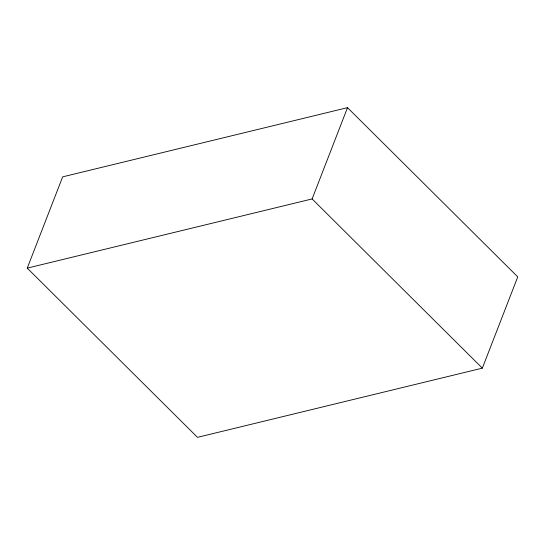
<?xml version="1.0" encoding="UTF-8"?>
<svg xmlns="http://www.w3.org/2000/svg" width="545" height="545" viewBox="0 0 545 545"><rect width="100%" height="100%" fill="white"/><g stroke="black" fill="none" stroke-linecap="round" stroke-linejoin="round"><path stroke-width="0.82" d="M27.25 268.126L62.655 176.853L347.512 107.658L517.75 276.874L482.345 368.147L197.488 437.342L27.25 268.126L312.115 198.939L347.512 107.658M312.115 198.939L482.345 368.147"/></g></svg>
